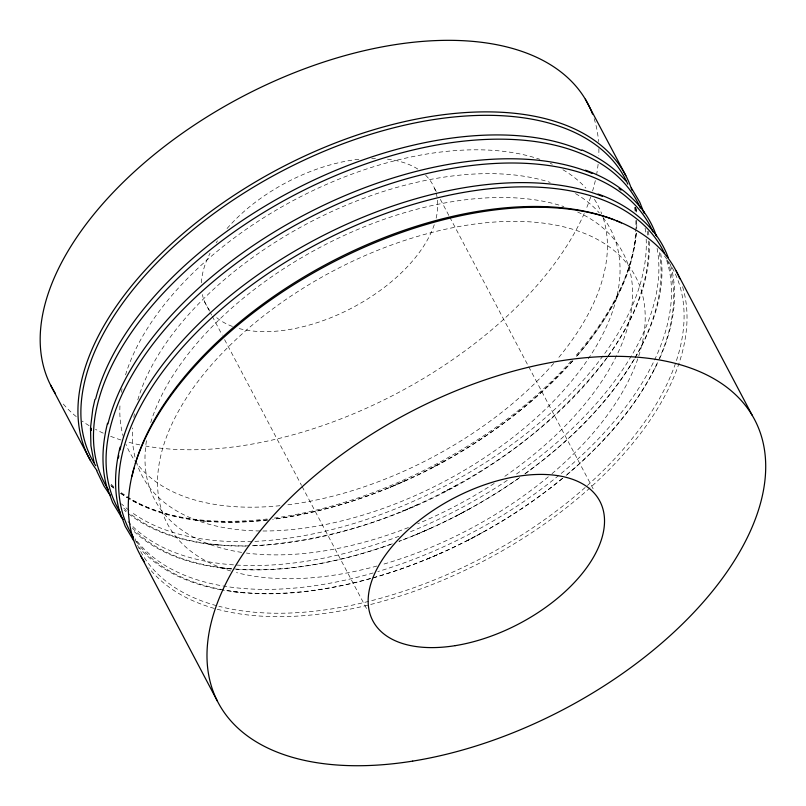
<?xml version="1.0" encoding="UTF-8"?>
<svg xmlns="http://www.w3.org/2000/svg" width="806" height="806" viewBox="0 0 806 806"><rect width="100%" height="100%" fill="white"/><g stroke="black" fill="none" stroke-linecap="round" stroke-linejoin="round"><path stroke-width="0.6" stroke-dasharray="4.03 3.02" d="M636.72 228.833L636.811 222.124M636.377 232.994C632.257 279.642 606.465 321.262 576.844 356.262M659.731 358.408C672.526 329.543 679.408 296.366 670.703 265.325M608.157 356.192C631.844 322.803 650.976 283.097 649.273 241.236M635.017 358.035C653.595 326.289 666.643 288.739 660.416 251.603M566.155 475.419C603.482 443.774 637.224 406.365 658.159 361.733M611.623 307.338L611.905 306.824M616.963 297.364L617.245 296.82M624.217 331.185L624.489 330.672M629.546 321.201L629.839 320.667M636.8 355.033L637.072 354.519M642.14 345.049L642.422 344.515M649.384 378.88L649.656 378.367M654.724 368.896L655.006 368.362M634.423 359.033C607.23 404.793 568.099 442.423 525.311 473.565M607.452 357.189C523.416 466.815 388.804 537.945 250.938 545.964M572.915 360.715C495.257 445.537 387.182 502.682 273.395 519.306M562.507 478.421C506.974 523.93 442.061 557.964 373.107 577.932M518.439 478.522C481.474 504.244 441.345 525.452 399.182 541.289M444.983 460.8L430.112 468.8L435.18 466.08M457.576 484.638L442.695 492.637L447.773 489.917M470.16 508.485L455.279 516.485L460.357 513.765M482.744 532.333L467.863 540.332L472.941 537.612M405.206 480.678L389.892 487.378L395.061 485.111M417.79 504.526L402.476 511.216L407.655 508.959M415.06 535.063L430.374 528.373M427.643 558.911L442.968 552.221M392.361 543.778C342.429 561.581 289.213 572.683 236.007 569.318M370.851 578.537C326.46 590.838 279.783 597.367 233.811 591.775L222.285 590.042M267.491 520.061C243.785 522.751 219.756 523.185 196.049 520.243C172.524 517.24 149.12 510.772 128.628 498.571M246.021 546.085L231.574 545.944L208.633 544.08C179.96 540.413 151.014 531.547 128.114 513.341M195.445 520.172L207.333 521.411M208.039 544.02L219.927 545.259M220.622 567.867L231.322 568.986C196.039 565.983 159.528 555.596 133.272 530.741M233.206 591.715L245.095 592.954M221.116 589.811C190.579 584.229 159.961 571.464 139.196 547.617M120.487 493.302L127.056 497.594M110.815 485.504L113.545 487.962M124.315 510.168L126.129 511.81M434.494 188.251L436.258 191.586M440.368 199.374L449.174 216.068M449.758 217.177L593.629 489.746M204.623 301.807L209.318 310.713M209.913 311.821L211.676 315.156M212.26 316.274L222.244 335.185M224.592 339.638L301.515 485.373M302.099 486.492L367.868 611.099M648.356 231.382L648.88 235.009M635.944 208.744L636.287 211.162M635.622 207.102L636.166 211.504L635.642 207.243M682.571 286.704A303.257 167.295 -27.8 0 1 485.323 560.13A303.257 167.295 -27.8 0 1 148.808 567.827M664.446 255.945A301.273 166.187 -27.8 0 1 563.938 505.181A301.273 166.187 -27.8 0 1 218.859 606.283M216.441 605.638A301.273 166.187 -27.8 0 1 134.965 538.821M230.728 571.001A264.68 146.007 -27.8 0 1 234.768 340.696A264.68 146.007 -27.8 0 1 586.385 234.173A264.68 146.007 -27.8 0 1 552.019 473.666M548.342 476.759A264.68 146.007 -27.8 0 1 381.591 564.724M376.966 566.014A264.68 146.007 -27.8 0 1 236.47 572.603M667.358 260.116A301.273 166.187 -27.8 0 1 566.316 475.167M562.598 478.26A301.273 166.187 -27.8 0 1 134.804 539.264M666.713 260.439A301.273 166.187 -27.8 0 1 377.812 571.595M373.158 572.965A301.273 166.187 -27.8 0 1 135.348 538.962M577.57 211.978A264.68 146.007 -27.8 0 1 503.518 477.212M494.199 483.439A264.68 146.007 -27.8 0 1 417.649 523.809M408.42 527.537A264.68 146.007 -27.8 0 1 246.364 553.047M241.689 552.392A264.68 146.007 -27.8 0 1 146.581 440.056M150.712 422.626A264.68 146.007 -27.8 0 1 322.299 246.183A264.68 146.007 -27.8 0 1 563.898 206.618M659.298 252.53A301.273 166.187 -27.8 0 1 524.827 473.868M519.779 477.474A301.273 166.187 -27.8 0 1 398.889 541.34M390.739 544.312A301.273 166.187 -27.8 0 1 131.972 527.608M657.081 248.329A301.273 166.187 -27.8 0 1 515.528 474.704M507.286 480.326A301.273 166.187 -27.8 0 1 408.299 532.625M399 536.262A301.273 166.187 -27.8 0 1 127.308 520.716M602.989 217.398A264.68 146.007 -27.8 0 1 444.63 481.323A264.68 146.007 -27.8 0 1 136.939 463.772M134.985 457.002A264.68 146.007 -27.8 0 1 132.627 427.946M133.806 417.397A264.68 146.007 -27.8 0 1 134.421 413.81M137.786 399.897A264.68 146.007 -27.8 0 1 308.194 223.131A264.68 146.007 -27.8 0 1 550.206 182.408M575.504 193.581A264.68 146.007 -27.8 0 1 599.261 212.865M647.137 231.1A301.273 166.187 -27.8 0 1 647.812 236.007M648.256 240.994A301.273 166.187 -27.8 0 1 448.166 489.716A301.273 166.187 -27.8 0 1 130.32 513.785M126.482 510.581A301.273 166.187 -27.8 0 1 123.721 508.082M645.102 228.118A301.273 166.187 -27.8 0 1 645.848 234.284M646.17 239.09A301.273 166.187 -27.8 0 1 447.068 484.92A301.273 166.187 -27.8 0 1 131.116 511.891M129.101 510.359A301.273 166.187 -27.8 0 1 121.505 503.881M594.405 199.284A264.68 146.007 -27.8 0 1 601.689 213.761M603.231 218.164A264.68 146.007 -27.8 0 1 556.956 359.607M553.712 363.395A264.68 146.007 -27.8 0 1 285.848 505.05M279.974 505.705A264.68 146.007 -27.8 0 1 125.958 444.308M123.64 437.698A264.68 146.007 -27.8 0 1 120.124 402.95M121.414 392.361A264.68 146.007 -27.8 0 1 122.059 388.764M125.535 374.931A264.68 146.007 -27.8 0 1 297.888 198.095A264.68 146.007 -27.8 0 1 539.818 159.296M550.176 163.296A264.68 146.007 -27.8 0 1 552.392 164.283M562.92 169.734A264.68 146.007 -27.8 0 1 585.891 188.13M634.544 207.253A301.273 166.187 -27.8 0 1 635.219 212.159M635.853 220.602A301.273 166.187 -27.8 0 1 576.502 356.423M572.572 360.937A301.273 166.187 -27.8 0 1 272.599 519.306M267.592 519.9A301.273 166.187 -27.8 0 1 120.749 492.244M113.888 486.733A301.273 166.187 -27.8 0 1 111.137 484.235M635.803 208.109A303.257 167.295 -27.8 0 1 636.307 213.116M636.639 220.189A303.257 167.295 -27.8 0 1 636.538 227.292M636.125 233.327A303.257 167.295 -27.8 0 1 576.018 355.537M571.283 360.897A303.257 167.295 -27.8 0 1 273.294 518.218M267.139 518.993A303.257 167.295 -27.8 0 1 120.92 493.343M114.049 488.174A303.257 167.295 -27.8 0 1 111.168 485.746M594.113 118.623A303.257 167.295 -27.8 0 1 598.546 141.574M598.878 148.647A303.257 167.295 -27.8 0 1 598.777 155.76M598.123 164.222A303.257 167.295 -27.8 0 1 596.752 173.673M595.332 180.574A303.257 167.295 -27.8 0 1 592.561 191.072M590.687 196.966A303.257 167.295 -27.8 0 1 586.133 209.076M584.229 213.509A303.257 167.295 -27.8 0 1 145.775 446.05M139.841 444.902A303.257 167.295 -27.8 0 1 126.975 441.779M121.041 440.005A303.257 167.295 -27.8 0 1 109.707 435.935M103.259 433.175A303.257 167.295 -27.8 0 1 95.461 429.306M89.134 425.689A303.257 167.295 -27.8 0 1 82.202 421.125M76.288 416.642A303.257 167.295 -27.8 0 1 62.223 402.788M425.628 175.245A128.295 70.777 -27.8 0 1 435.996 218.738M434.263 224.693A128.295 70.777 -27.8 0 1 352.01 307.932A128.295 70.777 -27.8 0 1 237.176 328.002M232.471 326.45A128.295 70.777 -27.8 0 1 215.827 316.949M209.419 310.169A128.295 70.777 -27.8 0 1 202.356 294.533M201.429 282.795A128.295 70.777 -27.8 0 1 210.074 253.175M216.129 242.878A128.295 70.777 -27.8 0 1 217.519 240.813M227.04 228.541A128.295 70.777 -27.8 0 1 360.665 159.074M371.737 158.429A128.295 70.777 -27.8 0 1 375.485 158.409M387.454 159.155A128.295 70.777 -27.8 0 1 418.072 169.24"/><path stroke-width="1.21" d="M90.504 428.147L90.937 445.819L94.05 462.463M90.554 427.422L92.811 408.924L94.937 399.413M107.52 423.261C102.322 443.794 101.012 465.707 106.634 486.31M120.104 447.108C114.915 467.641 113.596 489.554 119.217 510.158M585.438 170.197C616.65 180.987 645.636 203.656 656.296 235.846M598.022 194.044C628.539 204.603 656.769 226.385 668.154 257.436M581.952 149.916C598.475 157.079 613.94 167.215 625.788 180.897M643.5 211.273L643.984 211.877M656.094 235.12L656.568 235.715M96.831 471.087L103.914 485.907L108.891 493.403M106.866 487.036L112.628 502.511L121.474 517.25M108.417 492.798L110.362 495.267M121.001 516.646L123.207 519.447M631.39 188.03L639.763 202.165L644.075 213.127M133.584 540.494L125.222 526.358L119.449 510.883M585.337 99.178L625.829 175.607M50.577 385.056L90.272 460.226M140.617 555.616L217.338 701.008M676.174 270.997L752.109 415.14M144.546 561.994A303.257 167.295 -27.8 0 1 329.05 264.287A303.257 167.295 -27.8 0 1 679.76 278.765M132.083 476.175A301.273 166.187 -27.8 0 1 134.028 468.115M135.348 463.46A301.273 166.187 -27.8 0 1 336.092 259.189A301.273 166.187 -27.8 0 1 613.93 219.766M616.116 220.643A301.273 166.187 -27.8 0 1 621.426 222.95M133.494 537.28A301.273 166.187 -27.8 0 1 316.184 244.52A301.273 166.187 -27.8 0 1 664.587 253.537M118.401 458.02A301.273 166.187 -27.8 0 1 118.814 455.753M120.003 450.04A301.273 166.187 -27.8 0 1 317.141 238.636A301.273 166.187 -27.8 0 1 602.435 196.352M120.275 512.425A301.273 166.187 -27.8 0 1 306.451 219.161A301.273 166.187 -27.8 0 1 652.981 231.856M107.964 423.885A301.273 166.187 -27.8 0 1 307.731 213.137A301.273 166.187 -27.8 0 1 592.017 173.401M619.058 188.584A301.273 166.187 -27.8 0 1 621.083 190.115M108.326 489.585A301.273 166.187 -27.8 0 1 292.91 195.818A301.273 166.187 -27.8 0 1 640.397 208.008M91.31 430.545A301.273 166.187 -27.8 0 1 91.37 428.188M95.662 398.889A301.273 166.187 -27.8 0 1 297.535 188.06A301.273 166.187 -27.8 0 1 581.569 150.47M95.733 465.737A301.273 166.187 -27.8 0 1 280.327 171.97A301.273 166.187 -27.8 0 1 627.803 184.161M96.992 470.533A303.257 167.295 -27.8 0 1 280.619 167.89A303.257 167.295 -27.8 0 1 631.874 190.166M55.13 393.076A303.257 167.295 -27.8 0 1 244.782 95.35A303.257 167.295 -27.8 0 1 592.531 114.079M455.168 645.656A128.295 70.777 -27.8 0 0 600.631 502.793A128.295 70.777 -27.8 0 0 403.191 534.529A128.295 70.777 -27.8 0 0 455.168 645.656M412.662 761.116A303.257 167.295 -27.8 0 0 756.502 423.422A303.257 167.295 -27.8 0 0 289.807 498.44A303.257 167.295 -27.8 0 0 412.662 761.116"/></g></svg>
